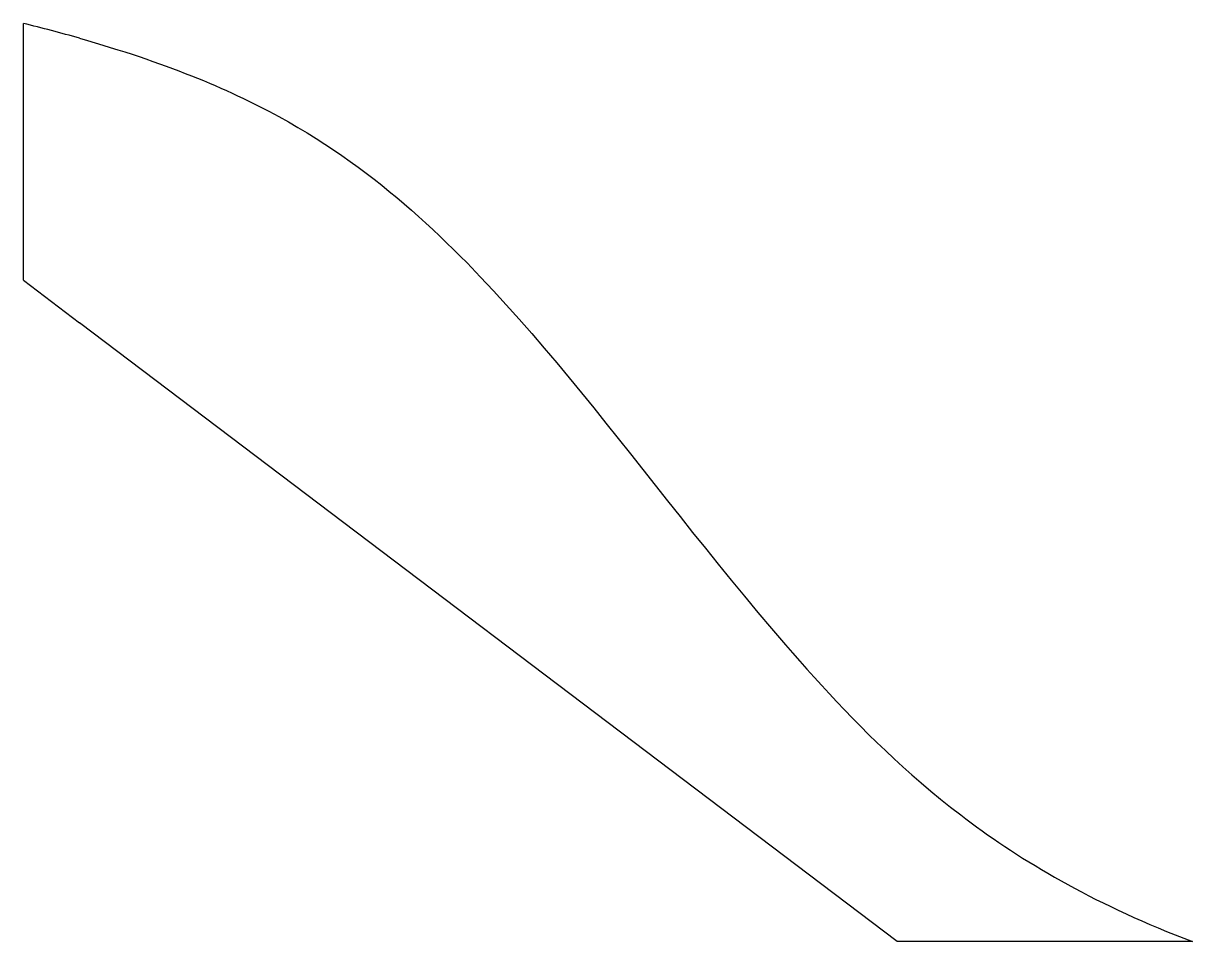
# Model space of a CAD drawing. Header units: millimetres. Extents: x 22 to 386, y 17 to 303.
import ezdxf

# ---------------------------------------------------------------- set-up
doc = ezdxf.new("R2010")
doc.units = ezdxf.units.MM

msp = doc.modelspace()

# ---------------------------------------------------------------- linework, layer by layer
at = {"extrusion": (1, -1.83697e-16, 3.37446e-32)}
for p, q in [((22.22, 222.97), (22.22, 302.97)), ((22.22, 222.97), (39.72, 209.72)), ((294.38, 16.97), (39.72, 209.72)), ((386.38, 16.97), (294.38, 16.97))]:
    msp.add_line(p, q, dxfattribs=at)
msp.add_lwpolyline([(39.72, 298.34), (42.18, 297.63), (44.59, 296.93), (46.97, 296.21), (49.3, 295.5), (51.6, 294.78), (53.85, 294.06), (56.08, 293.34), (58.26, 292.61), (60.41, 291.88), (62.53, 291.15), (64.61, 290.41), (66.66, 289.66), (68.68, 288.92), (70.66, 288.17), (72.62, 287.41), (74.54, 286.66), (76.44, 285.89), (78.3, 285.13), (80.14, 284.36), (81.95, 283.58), (83.74, 282.8), (85.5, 282.02), (87.23, 281.23), (88.94, 280.44), (90.62, 279.64), (92.28, 278.84), (93.92, 278.03), (95.54, 277.22), (98.7, 275.59), (101.79, 273.93), (104.79, 272.26), (107.72, 270.56), (110.59, 268.85), (113.38, 267.12), (116.12, 265.37), (118.8, 263.59), (121.42, 261.8), (123.99, 259.99), (126.52, 258.16), (129, 256.3), (131.43, 254.43), (133.83, 252.54), (136.2, 250.62), (138.52, 248.69), (140.82, 246.74), (143.09, 244.77), (145.33, 242.78), (147.54, 240.77), (149.74, 238.74), (151.91, 236.7), (154.05, 234.63), (156.18, 232.55), (158.3, 230.45), (160.39, 228.34), (164.53, 224.06), (168.61, 219.72), (172.64, 215.32), (176.63, 210.87), (180.57, 206.37), (184.47, 201.81), (188.35, 197.22), (192.2, 192.58), (196.03, 187.91), (199.85, 183.19), (203.67, 178.45), (207.48, 173.67), (211.3, 168.86), (215.13, 164.02), (218.97, 159.16), (222.84, 154.28), (226.73, 149.37), (230.66, 144.44), (234.63, 139.49), (238.64, 134.52), (242.71, 129.54), (246.83, 124.54), (251.01, 119.52), (255.27, 114.48), (259.6, 109.43), (261.8, 106.91), (264.02, 104.37), (266.27, 101.84), (268.55, 99.3), (270.86, 96.77), (273.2, 94.23), (275.57, 91.69), (277.98, 89.15), (280.43, 86.61), (282.93, 84.07), (285.47, 81.53), (288.06, 79), (290.7, 76.46), (293.4, 73.94), (296.15, 71.41), (298.97, 68.89), (301.86, 66.38), (304.81, 63.88), (307.85, 61.38), (310.96, 58.89), (314.15, 56.41), (315.78, 55.18), (317.44, 53.95), (319.11, 52.72), (320.82, 51.49), (322.54, 50.27), (324.29, 49.05), (326.07, 47.84), (327.87, 46.62), (329.7, 45.42), (331.56, 44.21), (333.44, 43.01), (335.36, 41.82), (337.3, 40.63), (339.28, 39.44), (341.29, 38.26), (343.33, 37.08), (345.4, 35.91), (347.5, 34.75), (349.64, 33.59), (351.82, 32.43), (354.03, 31.28), (356.28, 30.14), (358.56, 29), (360.88, 27.87), (363.24, 26.75), (365.64, 25.63), (368.09, 24.52), (370.57, 23.42), (373.09, 22.33), (375.66, 21.24), (378.27, 20.16), (380.93, 19.09), (383.64, 18.03), (386.38, 16.97)])
msp.add_open_spline([(39.72, 298.34), (33.91, 299.99), (28.06, 301.53), (22.22, 302.97)], degree=3)

doc.saveas('drawing.dxf')
